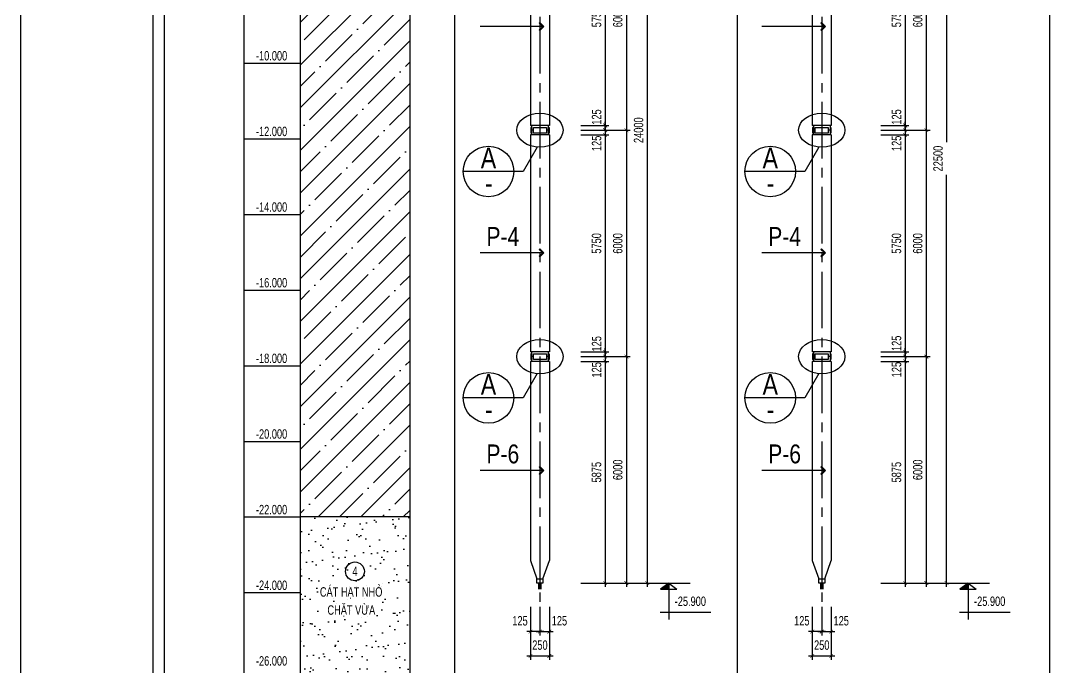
# Model space of a CAD drawing. Extents: x -24357 to 91799, y -17201 to -2351.
# Drawn here: x 1774 to 8722, y -10971 to -6691 of the extents above; entities that cross this region are included whole.
import ezdxf
from ezdxf.enums import TextEntityAlignment as Align

# ---------------------------------------------------------------- set-up
doc = ezdxf.new("R2010")
doc.units = 0
doc.header["$LTSCALE"] = 500
doc.header["$MEASUREMENT"] = 0
doc.header["$PDMODE"] = 3
doc.linetypes.add('CENTER2', pattern=[1.125, 0.75, -0.125, 0.125, -0.125])
doc.layers.get('0').update_dxf_attribs({"linetype": 'CONTINUOUS'})
doc.layers.get('DEFPOINTS').update_dxf_attribs({"linetype": 'CONTINUOUS'})
for name, color, linetype in [('CDC-KHUNGTEN', 7, 'CONTINUOUS'), ('CDC.01.AXIS', 160, 'CENTER2'), ('CDC.02.DIM', 1, 'CONTINUOUS'), ('CDC.03.BORDER', 3, 'CONTINUOUS'), ('CDC.06.TEXT', 2, 'CONTINUOUS'), ('CDC.10.HATCH', 251, 'CONTINUOUS'), ('CDC.11.NOTE', 8, 'CONTINUOUS')]:
    doc.layers.add(name, color=color, linetype=linetype)
doc.styles.add('ARIAL', font='arial.ttf', dxfattribs={"width": 0.7})
doc.dimstyles.new('DIM100-25', dxfattribs={"dimscale": 25, "dimtxt": 2.5, "dimasz": 1, "dimexe": 1, "dimexo": 0, "dimgap": 1, "dimtad": 1, "dimdec": 0, "dimlfac": 4, "dimzin": 0, "dimdsep": 46, "dimtxsty": 'ARIAL', "dimblk": 'ARCHTICK', "dimcen": 0, "dimdle": 1, "dimclrd": 1, "dimclre": 1, "dimclrt": 2, "dimadec": 0, "dimazin": 0, "dimtfac": 1, "dimtdec": 0, "dimtix": 1, "dimtmove": 2, "dimatfit": 3, "dimldrblk": 'ARCHTICK', "dimfxl": 1, "dimtolj": 1, "dimtzin": 0, "dimarcsym": 0})
doc.dimstyles.new('DIM100-50', dxfattribs={"dimscale": 25, "dimtxt": 2.5, "dimasz": 1, "dimexe": 1, "dimexo": 0, "dimgap": 1, "dimtad": 1, "dimdec": 0, "dimlfac": 2, "dimzin": 0, "dimdsep": 46, "dimtxsty": 'ARIAL', "dimblk": 'ARCHTICK', "dimblk1": 'ARCHTICK', "dimblk2": 'D', "dimcen": 0, "dimdle": 1, "dimclrd": 1, "dimclre": 1, "dimclrt": 2, "dimadec": 0, "dimazin": 0, "dimtfac": 1, "dimtdec": 0, "dimtix": 1, "dimtmove": 2, "dimatfit": 3, "dimldrblk": 'ARCHTICK', "dimfxl": 1, "dimtolj": 1, "dimtzin": 0, "dimarcsym": 0})

# ---------------------------------------------------------------- blocks, each defined once
blk = doc.blocks.new('_ArchTick')
at = {"color": 0, "linetype": 'ByBlock', "const_width": 0.15}
blk.add_lwpolyline([(-0.5, -0.5), (0.5, 0.5)], dxfattribs=at)
blk = doc.blocks.new('*D316')
at = {"layer": 'CDC.02.DIM', "color": 1, "lineweight": -2, "transparency": 16777216}
for p, q in [((5787.5, -5889.2), (5787.5, -7439.2)), ((5486, -5914.2), (5812.5, -5914.2)), ((5486, -7414.2), (5812.5, -7414.2))]:
    blk.add_line(p, q, dxfattribs=at)
at = {"layer": 'DEFPOINTS', "color": 0, "transparency": 16777216}
for p in [(5486, -5914.2), (5486, -7414.2), (5787.5, -7414.2)]:
    blk.add_point(p, dxfattribs=at)
at = {"layer": 'CDC.02.DIM', "color": 1, "lineweight": -2, "transparency": 16777216, "xscale": 25, "yscale": 25, "zscale": 25}
for p, rotation in [((5787.5, -5914.2), 90), ((5787.5, -7414.2), 270)]:
    blk.add_blockref('_ArchTick', p, dxfattribs=dict(at, rotation=rotation))
at = {"layer": 'CDC.02.DIM', "color": 2, "transparency": 16777216, "insert": (5730.6, -6664.2), "char_height": 62.5, "attachment_point": 5, "rotation": 90, "style": 'ARIAL'}
blk.add_mtext('\\A1;6000', dxfattribs=at)
blk = doc.blocks.new('*D317')
at = {"layer": 'CDC.02.DIM', "color": 1, "lineweight": -2, "transparency": 16777216}
for p, q in [((5486, -5945.5), (5671.7, -5945.5)), ((5646.7, -5920.5), (5646.7, -7408)), ((5486, -7383), (5671.7, -7383))]:
    blk.add_line(p, q, dxfattribs=at)
at = {"layer": 'DEFPOINTS', "color": 0, "transparency": 16777216}
for p in [(5486, -5945.5), (5486, -7383), (5646.7, -7383)]:
    blk.add_point(p, dxfattribs=at)
at = {"layer": 'CDC.02.DIM', "color": 1, "lineweight": -2, "transparency": 16777216, "xscale": 25, "yscale": 25, "zscale": 25}
for p, rotation in [((5646.7, -5945.5), 90), ((5646.7, -7383), 270)]:
    blk.add_blockref('_ArchTick', p, dxfattribs=dict(at, rotation=rotation))
at = {"layer": 'CDC.02.DIM', "color": 2, "transparency": 16777216, "insert": (5589.8, -6664.2), "char_height": 62.5, "attachment_point": 5, "rotation": 90, "style": 'ARIAL'}
blk.add_mtext('\\A1;5750', dxfattribs=at)
blk = doc.blocks.new('*D318')
at = {"layer": 'CDC.02.DIM', "color": 1, "lineweight": -2, "transparency": 16777216}
for p, q in [((5646.7, -7383), (5646.7, -7358)), ((5486, -7383), (5671.7, -7383)), ((5486, -7414.2), (5671.7, -7414.2)), ((5646.7, -7383), (5646.7, -7414.2)), ((5646.7, -7414.2), (5646.7, -7439.2))]:
    blk.add_line(p, q, dxfattribs=at)
at = {"layer": 'DEFPOINTS', "color": 0, "transparency": 16777216}
for p in [(5486, -7383), (5486, -7414.2), (5646.7, -7414.2)]:
    blk.add_point(p, dxfattribs=at)
at = {"layer": 'CDC.02.DIM', "color": 1, "lineweight": -2, "transparency": 16777216, "xscale": 25, "yscale": 25, "zscale": 25}
for p, rotation in [((5646.7, -7383), 270), ((5646.7, -7414.2), 90)]:
    blk.add_blockref('_ArchTick', p, dxfattribs=dict(at, rotation=rotation))
at = {"layer": 'CDC.02.DIM', "color": 2, "transparency": 16777216, "insert": (5590.2, -7327.1), "char_height": 62.5, "attachment_point": 5, "rotation": 90, "style": 'ARIAL'}
blk.add_mtext('\\A1;125', dxfattribs=at)
blk = doc.blocks.new('*D319')
at = {"layer": 'CDC.02.DIM', "color": 1, "lineweight": -2, "transparency": 16777216}
for p, q in [((5486, -7414.2), (5671.7, -7414.2)), ((5646.7, -7414.2), (5646.7, -7389.2)), ((5646.7, -7414.2), (5646.7, -7445.5)), ((5486, -7445.5), (5671.7, -7445.5)), ((5646.7, -7445.5), (5646.7, -7470.5))]:
    blk.add_line(p, q, dxfattribs=at)
at = {"layer": 'DEFPOINTS', "color": 0, "transparency": 16777216}
for p in [(5486, -7414.2), (5486, -7445.5), (5646.7, -7445.5)]:
    blk.add_point(p, dxfattribs=at)
at = {"layer": 'CDC.02.DIM', "color": 1, "lineweight": -2, "transparency": 16777216, "xscale": 25, "yscale": 25, "zscale": 25}
for p, rotation in [((5646.7, -7414.2), 270), ((5646.7, -7445.5), 90)]:
    blk.add_blockref('_ArchTick', p, dxfattribs=dict(at, rotation=rotation))
at = {"layer": 'CDC.02.DIM', "color": 2, "transparency": 16777216, "insert": (5590.2, -7501.6), "char_height": 62.5, "attachment_point": 5, "rotation": 90, "style": 'ARIAL'}
blk.add_mtext('\\A1;125', dxfattribs=at)
blk = doc.blocks.new('*D320')
at = {"layer": 'CDC.02.DIM', "color": 1, "lineweight": -2, "transparency": 16777216}
for p, q in [((5151.9, -10572.8), (5151.9, -10761.1)), ((5214.4, -10572.8), (5214.4, -10761.1)), ((5239.4, -10736.1), (5126.9, -10736.1))]:
    blk.add_line(p, q, dxfattribs=at)
at = {"layer": 'DEFPOINTS', "color": 0, "transparency": 16777216}
for p in [(5151.9, -10572.8), (5214.4, -10572.8), (5151.9, -10736.1)]:
    blk.add_point(p, dxfattribs=at)
at = {"layer": 'CDC.02.DIM', "color": 1, "lineweight": -2, "transparency": 16777216, "xscale": 25, "yscale": 25, "zscale": 25, "rotation": 180}
blk.add_blockref('_ArchTick', (5151.9, -10736.1), dxfattribs=at)
at = {"layer": 'CDC.02.DIM', "color": 1, "lineweight": -2, "transparency": 16777216, "xscale": 25, "yscale": 25, "zscale": 25}
blk.add_blockref('_ArchTick', (5214.4, -10736.1), dxfattribs=at)
at = {"layer": 'CDC.02.DIM', "color": 2, "transparency": 16777216, "insert": (5082.2, -10664.6), "char_height": 62.5, "attachment_point": 5, "style": 'ARIAL'}
blk.add_mtext('\\A1;125', dxfattribs=at)
blk = doc.blocks.new('D')
at = {"layer": 'CDC.02.DIM'}
for p, q in [((-50, -50), (50, 50)), ((-86.75, 0), (86.75, 0))]:
    blk.add_line(p, q, dxfattribs=at)
blk = doc.blocks.new('*D321')
at = {"layer": 'CDC.02.DIM', "color": 1, "lineweight": -2, "transparency": 16777216}
for p, q in [((5214.4, -10572.8), (5214.4, -10761.1)), ((5276.9, -10572.8), (5276.9, -10761.1)), ((5189.4, -10736.1), (5301.9, -10736.1))]:
    blk.add_line(p, q, dxfattribs=at)
at = {"layer": 'DEFPOINTS', "color": 0, "transparency": 16777216}
for p in [(5214.4, -10572.8), (5276.9, -10572.8), (5276.9, -10736.1)]:
    blk.add_point(p, dxfattribs=at)
at = {"layer": 'CDC.02.DIM', "color": 1, "lineweight": -2, "transparency": 16777216, "xscale": 25, "yscale": 25, "zscale": 25, "rotation": 180}
blk.add_blockref('_ArchTick', (5214.4, -10736.1), dxfattribs=at)
at = {"layer": 'CDC.02.DIM', "color": 1, "lineweight": -2, "transparency": 16777216, "xscale": 25, "yscale": 25, "zscale": 25}
blk.add_blockref('_ArchTick', (5276.9, -10736.1), dxfattribs=at)
at = {"layer": 'CDC.02.DIM', "color": 2, "transparency": 16777216, "insert": (5343.5, -10664.6), "char_height": 62.5, "attachment_point": 5, "style": 'ARIAL'}
blk.add_mtext('\\A1;125', dxfattribs=at)
blk = doc.blocks.new('*D326')
at = {"layer": 'CDC.02.DIM', "color": 1, "lineweight": -2, "transparency": 16777216}
for p, q in [((7776.2, -5889.2), (7776.2, -7439.2)), ((7474.7, -5914.2), (7801.2, -5914.2)), ((7474.7, -7414.2), (7801.2, -7414.2))]:
    blk.add_line(p, q, dxfattribs=at)
at = {"layer": 'DEFPOINTS', "color": 0, "transparency": 16777216}
for p in [(7474.7, -5914.2), (7474.7, -7414.2), (7776.2, -7414.2)]:
    blk.add_point(p, dxfattribs=at)
at = {"layer": 'CDC.02.DIM', "color": 1, "lineweight": -2, "transparency": 16777216, "xscale": 25, "yscale": 25, "zscale": 25}
for p, rotation in [((7776.2, -5914.2), 90), ((7776.2, -7414.2), 270)]:
    blk.add_blockref('_ArchTick', p, dxfattribs=dict(at, rotation=rotation))
at = {"layer": 'CDC.02.DIM', "color": 2, "transparency": 16777216, "insert": (7719.3, -6664.2), "char_height": 62.5, "attachment_point": 5, "rotation": 90, "style": 'ARIAL'}
blk.add_mtext('\\A1;6000', dxfattribs=at)
blk = doc.blocks.new('*D327')
at = {"layer": 'CDC.02.DIM', "color": 1, "lineweight": -2, "transparency": 16777216}
for p, q in [((7474.7, -5945.5), (7660.4, -5945.5)), ((7635.4, -5920.5), (7635.4, -7408)), ((7474.7, -7383), (7660.4, -7383))]:
    blk.add_line(p, q, dxfattribs=at)
at = {"layer": 'DEFPOINTS', "color": 0, "transparency": 16777216}
for p in [(7474.7, -5945.5), (7474.7, -7383), (7635.4, -7383)]:
    blk.add_point(p, dxfattribs=at)
at = {"layer": 'CDC.02.DIM', "color": 1, "lineweight": -2, "transparency": 16777216, "xscale": 25, "yscale": 25, "zscale": 25}
for p, rotation in [((7635.4, -5945.5), 90), ((7635.4, -7383), 270)]:
    blk.add_blockref('_ArchTick', p, dxfattribs=dict(at, rotation=rotation))
at = {"layer": 'CDC.02.DIM', "color": 2, "transparency": 16777216, "insert": (7578.5, -6664.2), "char_height": 62.5, "attachment_point": 5, "rotation": 90, "style": 'ARIAL'}
blk.add_mtext('\\A1;5750', dxfattribs=at)
blk = doc.blocks.new('*D328')
at = {"layer": 'CDC.02.DIM', "color": 1, "lineweight": -2, "transparency": 16777216}
for p, q in [((7635.4, -7383), (7635.4, -7358)), ((7474.7, -7383), (7660.4, -7383)), ((7474.7, -7414.2), (7660.4, -7414.2)), ((7635.4, -7383), (7635.4, -7414.2)), ((7635.4, -7414.2), (7635.4, -7439.2))]:
    blk.add_line(p, q, dxfattribs=at)
at = {"layer": 'DEFPOINTS', "color": 0, "transparency": 16777216}
for p in [(7474.7, -7383), (7474.7, -7414.2), (7635.4, -7414.2)]:
    blk.add_point(p, dxfattribs=at)
at = {"layer": 'CDC.02.DIM', "color": 1, "lineweight": -2, "transparency": 16777216, "xscale": 25, "yscale": 25, "zscale": 25}
for p, rotation in [((7635.4, -7383), 270), ((7635.4, -7414.2), 90)]:
    blk.add_blockref('_ArchTick', p, dxfattribs=dict(at, rotation=rotation))
at = {"layer": 'CDC.02.DIM', "color": 2, "transparency": 16777216, "insert": (7578.9, -7326.9), "char_height": 62.5, "attachment_point": 5, "rotation": 90, "style": 'ARIAL'}
blk.add_mtext('\\A1;125', dxfattribs=at)
blk = doc.blocks.new('*D329')
at = {"layer": 'CDC.02.DIM', "color": 1, "lineweight": -2, "transparency": 16777216}
for p, q in [((7474.7, -7414.2), (7660.4, -7414.2)), ((7635.4, -7414.2), (7635.4, -7389.2)), ((7635.4, -7414.2), (7635.4, -7445.5)), ((7474.7, -7445.5), (7660.4, -7445.5)), ((7635.4, -7445.5), (7635.4, -7470.5))]:
    blk.add_line(p, q, dxfattribs=at)
at = {"layer": 'DEFPOINTS', "color": 0, "transparency": 16777216}
for p in [(7474.7, -7414.2), (7474.7, -7445.5), (7635.4, -7445.5)]:
    blk.add_point(p, dxfattribs=at)
at = {"layer": 'CDC.02.DIM', "color": 1, "lineweight": -2, "transparency": 16777216, "xscale": 25, "yscale": 25, "zscale": 25}
for p, rotation in [((7635.4, -7414.2), 270), ((7635.4, -7445.5), 90)]:
    blk.add_blockref('_ArchTick', p, dxfattribs=dict(at, rotation=rotation))
at = {"layer": 'CDC.02.DIM', "color": 2, "transparency": 16777216, "insert": (7578.9, -7501.5), "char_height": 62.5, "attachment_point": 5, "rotation": 90, "style": 'ARIAL'}
blk.add_mtext('\\A1;125', dxfattribs=at)
blk = doc.blocks.new('*D330')
at = {"layer": 'CDC.02.DIM', "color": 1, "lineweight": -2, "transparency": 16777216}
for p, q in [((7474.7, -4789.2), (7935.4, -4789.2)), ((7910.4, -4764.2), (7910.4, -7494.6)), ((7910.4, -10439.2), (7910.4, -7709.9)), ((7474.7, -10414.2), (7935.4, -10414.2))]:
    blk.add_line(p, q, dxfattribs=at)
at = {"layer": 'DEFPOINTS', "color": 0, "transparency": 16777216}
for p in [(7474.7, -4789.2), (7474.7, -10414.2), (7910.4, -10414.2)]:
    blk.add_point(p, dxfattribs=at)
at = {"layer": 'CDC.02.DIM', "color": 1, "lineweight": -2, "transparency": 16777216, "xscale": 25, "yscale": 25, "zscale": 25}
for p, rotation in [((7910.4, -4789.2), 90), ((7910.4, -10414.2), 270)]:
    blk.add_blockref('_ArchTick', p, dxfattribs=dict(at, rotation=rotation))
at = {"layer": 'CDC.02.DIM', "color": 2, "transparency": 16777216, "insert": (7853.9, -7602.2), "char_height": 62.5, "attachment_point": 5, "rotation": 90, "style": 'ARIAL'}
blk.add_mtext('\\A1;22500', dxfattribs=at)
blk = doc.blocks.new('*D331')
at = {"layer": 'CDC.02.DIM', "color": 1, "lineweight": -2, "transparency": 16777216}
for p, q in [((5486, -8883), (5671.7, -8883)), ((5646.7, -8883), (5646.7, -8858)), ((5646.7, -8883), (5646.7, -8914.2)), ((5486, -8914.2), (5671.7, -8914.2)), ((5646.7, -8914.2), (5646.7, -8939.2))]:
    blk.add_line(p, q, dxfattribs=at)
at = {"layer": 'DEFPOINTS', "color": 0, "transparency": 16777216}
for p in [(5486, -8883), (5486, -8914.2), (5646.7, -8914.2)]:
    blk.add_point(p, dxfattribs=at)
at = {"layer": 'CDC.02.DIM', "color": 1, "lineweight": -2, "transparency": 16777216, "xscale": 25, "yscale": 25, "zscale": 25}
for p, rotation in [((5646.7, -8883), 270), ((5646.7, -8914.2), 90)]:
    blk.add_blockref('_ArchTick', p, dxfattribs=dict(at, rotation=rotation))
at = {"layer": 'CDC.02.DIM', "color": 2, "transparency": 16777216, "insert": (5590.2, -8829.3), "char_height": 62.5, "attachment_point": 5, "rotation": 90, "style": 'ARIAL'}
blk.add_mtext('\\A1;125', dxfattribs=at)
blk = doc.blocks.new('*D332')
at = {"layer": 'CDC.02.DIM', "color": 1, "lineweight": -2, "transparency": 16777216}
for p, q in [((5646.7, -8914.2), (5646.7, -8889.2)), ((5486, -8914.2), (5671.7, -8914.2)), ((5486, -8945.5), (5671.7, -8945.5)), ((5646.7, -8914.2), (5646.7, -8945.5)), ((5646.7, -8945.5), (5646.7, -8970.5))]:
    blk.add_line(p, q, dxfattribs=at)
at = {"layer": 'DEFPOINTS', "color": 0, "transparency": 16777216}
for p in [(5486, -8914.2), (5486, -8945.5), (5646.7, -8945.5)]:
    blk.add_point(p, dxfattribs=at)
at = {"layer": 'CDC.02.DIM', "color": 1, "lineweight": -2, "transparency": 16777216, "xscale": 25, "yscale": 25, "zscale": 25}
for p, rotation in [((5646.7, -8914.2), 270), ((5646.7, -8945.5), 90)]:
    blk.add_blockref('_ArchTick', p, dxfattribs=dict(at, rotation=rotation))
at = {"layer": 'CDC.02.DIM', "color": 2, "transparency": 16777216, "insert": (5590.2, -9002), "char_height": 62.5, "attachment_point": 5, "rotation": 90, "style": 'ARIAL'}
blk.add_mtext('\\A1;125', dxfattribs=at)
blk = doc.blocks.new('*D333')
at = {"layer": 'CDC.02.DIM', "color": 1, "lineweight": -2, "transparency": 16777216}
for p, q in [((7474.7, -8883), (7660.4, -8883)), ((7635.4, -8883), (7635.4, -8858)), ((7635.4, -8883), (7635.4, -8914.2)), ((7474.7, -8914.2), (7660.4, -8914.2)), ((7635.4, -8914.2), (7635.4, -8939.2))]:
    blk.add_line(p, q, dxfattribs=at)
at = {"layer": 'DEFPOINTS', "color": 0, "transparency": 16777216}
for p in [(7474.7, -8883), (7474.7, -8914.2), (7635.4, -8914.2)]:
    blk.add_point(p, dxfattribs=at)
at = {"layer": 'CDC.02.DIM', "color": 1, "lineweight": -2, "transparency": 16777216, "xscale": 25, "yscale": 25, "zscale": 25}
for p, rotation in [((7635.4, -8883), 270), ((7635.4, -8914.2), 90)]:
    blk.add_blockref('_ArchTick', p, dxfattribs=dict(at, rotation=rotation))
at = {"layer": 'CDC.02.DIM', "color": 2, "transparency": 16777216, "insert": (7578.9, -8826.3), "char_height": 62.5, "attachment_point": 5, "rotation": 90, "style": 'ARIAL'}
blk.add_mtext('\\A1;125', dxfattribs=at)
blk = doc.blocks.new('*D334')
at = {"layer": 'CDC.02.DIM', "color": 1, "lineweight": -2, "transparency": 16777216}
for p, q in [((7635.4, -8914.2), (7635.4, -8889.2)), ((7474.7, -8914.2), (7660.4, -8914.2)), ((7474.7, -8945.5), (7660.4, -8945.5)), ((7635.4, -8914.2), (7635.4, -8945.5)), ((7635.4, -8945.5), (7635.4, -8970.5))]:
    blk.add_line(p, q, dxfattribs=at)
at = {"layer": 'DEFPOINTS', "color": 0, "transparency": 16777216}
for p in [(7474.7, -8914.2), (7474.7, -8945.5), (7635.4, -8945.5)]:
    blk.add_point(p, dxfattribs=at)
at = {"layer": 'CDC.02.DIM', "color": 1, "lineweight": -2, "transparency": 16777216, "xscale": 25, "yscale": 25, "zscale": 25}
for p, rotation in [((7635.4, -8914.2), 270), ((7635.4, -8945.5), 90)]:
    blk.add_blockref('_ArchTick', p, dxfattribs=dict(at, rotation=rotation))
at = {"layer": 'CDC.02.DIM', "color": 2, "transparency": 16777216, "insert": (7578.9, -9000.3), "char_height": 62.5, "attachment_point": 5, "rotation": 90, "style": 'ARIAL'}
blk.add_mtext('\\A1;125', dxfattribs=at)
blk = doc.blocks.new('*D335')
at = {"layer": 'CDC.02.DIM', "color": 1, "lineweight": -2, "transparency": 16777216}
for p, q in [((5646.7, -7420.5), (5646.7, -8908)), ((5486, -7445.5), (5671.7, -7445.5)), ((5486, -8883), (5671.7, -8883))]:
    blk.add_line(p, q, dxfattribs=at)
at = {"layer": 'DEFPOINTS', "color": 0, "transparency": 16777216}
for p in [(5486, -7445.5), (5486, -8883), (5646.7, -8883)]:
    blk.add_point(p, dxfattribs=at)
at = {"layer": 'CDC.02.DIM', "color": 1, "lineweight": -2, "transparency": 16777216, "xscale": 25, "yscale": 25, "zscale": 25}
for p, rotation in [((5646.7, -7445.5), 90), ((5646.7, -8883), 270)]:
    blk.add_blockref('_ArchTick', p, dxfattribs=dict(at, rotation=rotation))
at = {"layer": 'CDC.02.DIM', "color": 2, "transparency": 16777216, "insert": (5589.8, -8164.2), "char_height": 62.5, "attachment_point": 5, "rotation": 90, "style": 'ARIAL'}
blk.add_mtext('\\A1;5750', dxfattribs=at)
blk = doc.blocks.new('*D336')
at = {"layer": 'CDC.02.DIM', "color": 1, "lineweight": -2, "transparency": 16777216}
for p, q in [((5486, -8945.5), (5671.7, -8945.5)), ((5646.7, -8920.5), (5646.7, -10439.2)), ((5486, -10414.2), (5671.7, -10414.2))]:
    blk.add_line(p, q, dxfattribs=at)
at = {"layer": 'DEFPOINTS', "color": 0, "transparency": 16777216}
for p in [(5486, -8945.5), (5486, -10414.2), (5646.7, -10414.2)]:
    blk.add_point(p, dxfattribs=at)
at = {"layer": 'CDC.02.DIM', "color": 1, "lineweight": -2, "transparency": 16777216, "xscale": 25, "yscale": 25, "zscale": 25}
for p, rotation in [((5646.7, -8945.5), 90), ((5646.7, -10414.2), 270)]:
    blk.add_blockref('_ArchTick', p, dxfattribs=dict(at, rotation=rotation))
at = {"layer": 'CDC.02.DIM', "color": 2, "transparency": 16777216, "insert": (5589.8, -9679.9), "char_height": 62.5, "attachment_point": 5, "rotation": 90, "style": 'ARIAL'}
blk.add_mtext('\\A1;5875', dxfattribs=at)
blk = doc.blocks.new('*D337')
at = {"layer": 'CDC.02.DIM', "color": 1, "lineweight": -2, "transparency": 16777216}
for p, q in [((5486, -7414.2), (5812.5, -7414.2)), ((5787.5, -7389.2), (5787.5, -8939.2)), ((5486, -8914.2), (5812.5, -8914.2))]:
    blk.add_line(p, q, dxfattribs=at)
at = {"layer": 'DEFPOINTS', "color": 0, "transparency": 16777216}
for p in [(5486, -7414.2), (5486, -8914.2), (5787.5, -8914.2)]:
    blk.add_point(p, dxfattribs=at)
at = {"layer": 'CDC.02.DIM', "color": 1, "lineweight": -2, "transparency": 16777216, "xscale": 25, "yscale": 25, "zscale": 25}
for p, rotation in [((5787.5, -7414.2), 90), ((5787.5, -8914.2), 270)]:
    blk.add_blockref('_ArchTick', p, dxfattribs=dict(at, rotation=rotation))
at = {"layer": 'CDC.02.DIM', "color": 2, "transparency": 16777216, "insert": (5730.6, -8164.2), "char_height": 62.5, "attachment_point": 5, "rotation": 90, "style": 'ARIAL'}
blk.add_mtext('\\A1;6000', dxfattribs=at)
blk = doc.blocks.new('*D338')
at = {"layer": 'CDC.02.DIM', "color": 1, "lineweight": -2, "transparency": 16777216}
for p, q in [((5787.5, -8889.2), (5787.5, -10439.2)), ((5486, -8914.2), (5812.5, -8914.2)), ((5486, -10414.2), (5812.5, -10414.2))]:
    blk.add_line(p, q, dxfattribs=at)
at = {"layer": 'DEFPOINTS', "color": 0, "transparency": 16777216}
for p in [(5486, -8914.2), (5486, -10414.2), (5787.5, -10414.2)]:
    blk.add_point(p, dxfattribs=at)
at = {"layer": 'CDC.02.DIM', "color": 1, "lineweight": -2, "transparency": 16777216, "xscale": 25, "yscale": 25, "zscale": 25}
for p, rotation in [((5787.5, -8914.2), 90), ((5787.5, -10414.2), 270)]:
    blk.add_blockref('_ArchTick', p, dxfattribs=dict(at, rotation=rotation))
at = {"layer": 'CDC.02.DIM', "color": 2, "transparency": 16777216, "insert": (5730.6, -9664.2), "char_height": 62.5, "attachment_point": 5, "rotation": 90, "style": 'ARIAL'}
blk.add_mtext('\\A1;6000', dxfattribs=at)
blk = doc.blocks.new('*D339')
at = {"layer": 'CDC.02.DIM', "color": 1, "lineweight": -2, "transparency": 16777216}
for p, q in [((7635.4, -7420.5), (7635.4, -8908)), ((7474.7, -7445.5), (7660.4, -7445.5)), ((7474.7, -8883), (7660.4, -8883))]:
    blk.add_line(p, q, dxfattribs=at)
at = {"layer": 'DEFPOINTS', "color": 0, "transparency": 16777216}
for p in [(7474.7, -7445.5), (7474.7, -8883), (7635.4, -8883)]:
    blk.add_point(p, dxfattribs=at)
at = {"layer": 'CDC.02.DIM', "color": 1, "lineweight": -2, "transparency": 16777216, "xscale": 25, "yscale": 25, "zscale": 25}
for p, rotation in [((7635.4, -7445.5), 90), ((7635.4, -8883), 270)]:
    blk.add_blockref('_ArchTick', p, dxfattribs=dict(at, rotation=rotation))
at = {"layer": 'CDC.02.DIM', "color": 2, "transparency": 16777216, "insert": (7578.5, -8164.2), "char_height": 62.5, "attachment_point": 5, "rotation": 90, "style": 'ARIAL'}
blk.add_mtext('\\A1;5750', dxfattribs=at)
blk = doc.blocks.new('*D340')
at = {"layer": 'CDC.02.DIM', "color": 1, "lineweight": -2, "transparency": 16777216}
for p, q in [((7474.7, -8945.5), (7660.4, -8945.5)), ((7635.4, -8920.5), (7635.4, -10439.2)), ((7474.7, -10414.2), (7660.4, -10414.2))]:
    blk.add_line(p, q, dxfattribs=at)
at = {"layer": 'DEFPOINTS', "color": 0, "transparency": 16777216}
for p in [(7474.7, -8945.5), (7474.7, -10414.2), (7635.4, -10414.2)]:
    blk.add_point(p, dxfattribs=at)
at = {"layer": 'CDC.02.DIM', "color": 1, "lineweight": -2, "transparency": 16777216, "xscale": 25, "yscale": 25, "zscale": 25}
for p, rotation in [((7635.4, -8945.5), 90), ((7635.4, -10414.2), 270)]:
    blk.add_blockref('_ArchTick', p, dxfattribs=dict(at, rotation=rotation))
at = {"layer": 'CDC.02.DIM', "color": 2, "transparency": 16777216, "insert": (7578.5, -9679.9), "char_height": 62.5, "attachment_point": 5, "rotation": 90, "style": 'ARIAL'}
blk.add_mtext('\\A1;5875', dxfattribs=at)
blk = doc.blocks.new('*D341')
at = {"layer": 'CDC.02.DIM', "color": 1, "lineweight": -2, "transparency": 16777216}
for p, q in [((7474.7, -7414.2), (7801.2, -7414.2)), ((7776.2, -7389.2), (7776.2, -8939.2)), ((7474.7, -8914.2), (7801.2, -8914.2))]:
    blk.add_line(p, q, dxfattribs=at)
at = {"layer": 'DEFPOINTS', "color": 0, "transparency": 16777216}
for p in [(7474.7, -7414.2), (7474.7, -8914.2), (7776.2, -8914.2)]:
    blk.add_point(p, dxfattribs=at)
at = {"layer": 'CDC.02.DIM', "color": 1, "lineweight": -2, "transparency": 16777216, "xscale": 25, "yscale": 25, "zscale": 25}
for p, rotation in [((7776.2, -7414.2), 90), ((7776.2, -8914.2), 270)]:
    blk.add_blockref('_ArchTick', p, dxfattribs=dict(at, rotation=rotation))
at = {"layer": 'CDC.02.DIM', "color": 2, "transparency": 16777216, "insert": (7719.3, -8164.2), "char_height": 62.5, "attachment_point": 5, "rotation": 90, "style": 'ARIAL'}
blk.add_mtext('\\A1;6000', dxfattribs=at)
blk = doc.blocks.new('*D342')
at = {"layer": 'CDC.02.DIM', "color": 1, "lineweight": -2, "transparency": 16777216}
for p, q in [((7776.2, -8889.2), (7776.2, -10439.2)), ((7474.7, -8914.2), (7801.2, -8914.2)), ((7474.7, -10414.2), (7801.2, -10414.2))]:
    blk.add_line(p, q, dxfattribs=at)
at = {"layer": 'DEFPOINTS', "color": 0, "transparency": 16777216}
for p in [(7474.7, -8914.2), (7474.7, -10414.2), (7776.2, -10414.2)]:
    blk.add_point(p, dxfattribs=at)
at = {"layer": 'CDC.02.DIM', "color": 1, "lineweight": -2, "transparency": 16777216, "xscale": 25, "yscale": 25, "zscale": 25}
for p, rotation in [((7776.2, -8914.2), 90), ((7776.2, -10414.2), 270)]:
    blk.add_blockref('_ArchTick', p, dxfattribs=dict(at, rotation=rotation))
at = {"layer": 'CDC.02.DIM', "color": 2, "transparency": 16777216, "insert": (7719.3, -9664.2), "char_height": 62.5, "attachment_point": 5, "rotation": 90, "style": 'ARIAL'}
blk.add_mtext('\\A1;6000', dxfattribs=at)
blk = doc.blocks.new('*D346')
at = {"layer": 'CDC.02.DIM', "color": 1, "lineweight": -2, "transparency": 16777216}
for p, q in [((5151.9, -10572.8), (5151.9, -10922.3)), ((5276.9, -10572.8), (5276.9, -10922.3)), ((5126.9, -10897.3), (5301.9, -10897.3))]:
    blk.add_line(p, q, dxfattribs=at)
at = {"layer": 'DEFPOINTS', "color": 0, "transparency": 16777216}
for p in [(5151.9, -10572.8), (5276.9, -10572.8), (5276.9, -10897.3)]:
    blk.add_point(p, dxfattribs=at)
at = {"layer": 'CDC.02.DIM', "color": 1, "lineweight": -2, "transparency": 16777216, "xscale": 25, "yscale": 25, "zscale": 25, "rotation": 180}
blk.add_blockref('_ArchTick', (5151.9, -10897.3), dxfattribs=at)
at = {"layer": 'CDC.02.DIM', "color": 1, "lineweight": -2, "transparency": 16777216, "xscale": 25, "yscale": 25, "zscale": 25}
blk.add_blockref('_ArchTick', (5276.9, -10897.3), dxfattribs=at)
at = {"layer": 'CDC.02.DIM', "color": 2, "transparency": 16777216, "insert": (5214.4, -10825.8), "char_height": 62.5, "attachment_point": 5, "style": 'ARIAL'}
blk.add_mtext('\\A1;250', dxfattribs=at)
blk = doc.blocks.new('*D310')
at = {"layer": 'CDC.02.DIM', "color": 1, "lineweight": -2, "transparency": 16777216}
for p, q in [((5486, -4414.2), (5950.7, -4414.2)), ((5925.7, -4389.2), (5925.7, -10439.2)), ((5486, -10414.2), (5950.7, -10414.2))]:
    blk.add_line(p, q, dxfattribs=at)
at = {"layer": 'DEFPOINTS', "color": 0, "transparency": 16777216}
for p in [(5486, -4414.2), (5486, -10414.2), (5925.7, -10414.2)]:
    blk.add_point(p, dxfattribs=at)
at = {"layer": 'CDC.02.DIM', "color": 1, "lineweight": -2, "transparency": 16777216, "xscale": 25, "yscale": 25, "zscale": 25}
for p, rotation in [((5925.7, -4414.2), 90), ((5925.7, -10414.2), 270)]:
    blk.add_blockref('_ArchTick', p, dxfattribs=dict(at, rotation=rotation))
at = {"layer": 'CDC.02.DIM', "color": 2, "transparency": 16777216, "insert": (5868.7, -7414.2), "char_height": 62.5, "attachment_point": 5, "rotation": 90, "style": 'ARIAL'}
blk.add_mtext('\\A1;24000', dxfattribs=at)
blk = doc.blocks.new('*D307')
at = {"layer": 'CDC.02.DIM', "color": 1, "lineweight": -2, "transparency": 16777216}
for p, q in [((7020.2, -10572.8), (7020.2, -10761.1)), ((7082.7, -10572.8), (7082.7, -10761.1)), ((7107.7, -10736.1), (6995.2, -10736.1))]:
    blk.add_line(p, q, dxfattribs=at)
at = {"layer": 'DEFPOINTS', "color": 0, "transparency": 16777216}
for p in [(7020.2, -10572.8), (7082.7, -10572.8), (7020.2, -10736.1)]:
    blk.add_point(p, dxfattribs=at)
at = {"layer": 'CDC.02.DIM', "color": 1, "lineweight": -2, "transparency": 16777216, "xscale": 25, "yscale": 25, "zscale": 25, "rotation": 180}
blk.add_blockref('_ArchTick', (7020.2, -10736.1), dxfattribs=at)
at = {"layer": 'CDC.02.DIM', "color": 1, "lineweight": -2, "transparency": 16777216, "xscale": 25, "yscale": 25, "zscale": 25}
blk.add_blockref('_ArchTick', (7082.7, -10736.1), dxfattribs=at)
at = {"layer": 'CDC.02.DIM', "color": 2, "transparency": 16777216, "insert": (6950.5, -10664.6), "char_height": 62.5, "attachment_point": 5, "style": 'ARIAL'}
blk.add_mtext('\\A1;125', dxfattribs=at)
blk = doc.blocks.new('*D308')
at = {"layer": 'CDC.02.DIM', "color": 1, "lineweight": -2, "transparency": 16777216}
for p, q in [((7082.7, -10572.8), (7082.7, -10761.1)), ((7145.2, -10572.8), (7145.2, -10761.1)), ((7057.7, -10736.1), (7170.2, -10736.1))]:
    blk.add_line(p, q, dxfattribs=at)
at = {"layer": 'DEFPOINTS', "color": 0, "transparency": 16777216}
for p in [(7082.7, -10572.8), (7145.2, -10572.8), (7145.2, -10736.1)]:
    blk.add_point(p, dxfattribs=at)
at = {"layer": 'CDC.02.DIM', "color": 1, "lineweight": -2, "transparency": 16777216, "xscale": 25, "yscale": 25, "zscale": 25, "rotation": 180}
blk.add_blockref('_ArchTick', (7082.7, -10736.1), dxfattribs=at)
at = {"layer": 'CDC.02.DIM', "color": 1, "lineweight": -2, "transparency": 16777216, "xscale": 25, "yscale": 25, "zscale": 25}
blk.add_blockref('_ArchTick', (7145.2, -10736.1), dxfattribs=at)
at = {"layer": 'CDC.02.DIM', "color": 2, "transparency": 16777216, "insert": (7211.8, -10664.6), "char_height": 62.5, "attachment_point": 5, "style": 'ARIAL'}
blk.add_mtext('\\A1;125', dxfattribs=at)
blk = doc.blocks.new('*D309')
at = {"layer": 'CDC.02.DIM', "color": 1, "lineweight": -2, "transparency": 16777216}
for p, q in [((7020.2, -10572.8), (7020.2, -10922.3)), ((7145.2, -10572.8), (7145.2, -10922.3)), ((6995.2, -10897.3), (7170.2, -10897.3))]:
    blk.add_line(p, q, dxfattribs=at)
at = {"layer": 'DEFPOINTS', "color": 0, "transparency": 16777216}
for p in [(7020.2, -10572.8), (7145.2, -10572.8), (7145.2, -10897.3)]:
    blk.add_point(p, dxfattribs=at)
at = {"layer": 'CDC.02.DIM', "color": 1, "lineweight": -2, "transparency": 16777216, "xscale": 25, "yscale": 25, "zscale": 25, "rotation": 180}
blk.add_blockref('_ArchTick', (7020.2, -10897.3), dxfattribs=at)
at = {"layer": 'CDC.02.DIM', "color": 1, "lineweight": -2, "transparency": 16777216, "xscale": 25, "yscale": 25, "zscale": 25}
blk.add_blockref('_ArchTick', (7145.2, -10897.3), dxfattribs=at)
at = {"layer": 'CDC.02.DIM', "color": 2, "transparency": 16777216, "insert": (7082.7, -10825.8), "char_height": 62.5, "attachment_point": 5, "style": 'ARIAL'}
blk.add_mtext('\\A1;250', dxfattribs=at)
blk = doc.blocks.new('KHUNG A1')
at = {"layer": 'CDC-KHUNGTEN'}
blk.add_lwpolyline([(10366.22, 712.17), (10366.22, 1278.17), (9655.22, 1278.17), (9655.22, 712.17)], close=True, dxfattribs=at)
at = {"layer": 'CDC.10.HATCH', "color": 8}
blk.add_lwpolyline([(9652.22, 709.17), (10447.22, 709.17), (10447.22, 1281.17), (9652.22, 1281.17)], close=True, dxfattribs=at)
at = {"layer": 'DEFPOINTS', "color": 1}
blk.add_lwpolyline([(9617.22, 698.17), (9617.22, 1292.17), (10458.22, 1292.17), (10458.22, 698.17), (9617.22, 698.17)], close=True, dxfattribs=at)

msp = doc.modelspace()

# ---------------------------------------------------------------- hatches: boundary and pattern name
at = {"layer": 'CDC.10.HATCH'}
h = msp.add_hatch(dxfattribs=at)
h.set_pattern_fill('ANSI35', color=256, scale=800, style=0)
h.set_pattern_definition([(45, (-79044.4, -142544.5), (-141.42136, 141.42136), []), (45, (-78902.98, -142544.5), (-141.42136, 141.42136), [250, -50, 0, -50])])
h.paths.add_polyline_path([(3624.69, -9976.74), (4351.16, -9976.74), (4351.16, -5869.99), (3624.69, -5869.99)])
h.paths.add_polyline_path([(3954.96, -6278.57), (4020.89, -6278.57), (4020.89, -6182.77), (3954.96, -6182.77)], flags=24)
h.paths.add_polyline_path([(3672.91, -6490.68), (4305.72, -6490.68), (4305.72, -6354.72), (3672.91, -6354.72)], flags=24)
h = msp.add_hatch(dxfattribs=at)
h.set_pattern_fill('AR-SAND', color=256, scale=80, style=0)
h.set_pattern_definition([(37.5, (-79044.4, -142544.5), (-5.03947, 154.1459), [0, -121.6, 0, -136, 0, -130]), (7.5, (-79044.4, -142544.5), (141.58214, 225.77169), [0, -65.6, 0, -109.6, 0, -42]), (327.5, (-79142.8, -142544.5), (249.13135, 0.45272), [0, -40, 0, -144, 0, -188]), (317.5, (-79142.8, -142544.5), (240.49013, 70.21405), [0, -20, 0, -94.4, 0, -108])])
h.paths.add_polyline_path([(3624.69, -13550.39), (4351.16, -13550.39), (4351.16, -9976.74), (3624.69, -9976.74)])
h.paths.add_polyline_path([(3955.3, -10383.88), (4020.55, -10383.88), (4020.55, -10290.13), (3955.3, -10290.13)], flags=24)
h.paths.add_polyline_path([(3782.53, -10661.25), (4145.77, -10661.25), (4145.77, -10523.06), (3782.53, -10523.06)], flags=24)
h.paths.add_polyline_path([(3732.53, -10541.25), (4192.85, -10541.25), (4192.85, -10403.06), (3732.53, -10403.06)], flags=24)

# ---------------------------------------------------------------- linework, layer by layer
at = {"layer": 'CDC.01.AXIS'}
for p, q in [((5214.41, -4414.24), (5214.41, -10540.15)), ((7082.71, -4414.24), (7082.71, -10540.15))]:
    msp.add_line(p, q, dxfattribs=at)
at = {"layer": 'CDC.03.BORDER'}
for p, q in [((3624.69, -3138.9), (3624.69, -13550.39)), ((6521.8, -3598.9), (6521.8, -13550.39)), ((5151.91, -5945.49), (5151.91, -7382.99)), ((5276.91, -5945.49), (5276.91, -7382.99)), ((7020.21, -5945.49), (7020.21, -7382.99)), ((7145.21, -5945.49), (7145.21, -7382.99)), ((3253.64, -6969.93), (3624.69, -6969.93)), ((5276.91, -7382.99), (5151.91, -7382.99)), ((5153.41, -7395.49), (5153.41, -7432.99)), ((5159.41, -7395.49), (5153.41, -7395.49)), ((5159.41, -7432.99), (5153.41, -7432.99)), ((5159.41, -7382.99), (5159.41, -7445.49)), ((5171.91, -7414.24), (5159.41, -7414.24)), ((5269.41, -7414.24), (5256.91, -7414.24)), ((5269.41, -7382.99), (5269.41, -7445.49)), ((5269.41, -7395.49), (5275.41, -7395.49)), ((5269.41, -7432.99), (5275.41, -7432.99)), ((5275.41, -7395.49), (5275.41, -7432.99)), ((7145.21, -7382.99), (7020.21, -7382.99)), ((7021.71, -7395.49), (7021.71, -7432.99)), ((7027.71, -7395.49), (7021.71, -7395.49)), ((7027.71, -7432.99), (7021.71, -7432.99)), ((7027.71, -7382.99), (7027.71, -7445.49)), ((7040.21, -7414.24), (7027.71, -7414.24)), ((7137.71, -7414.24), (7125.21, -7414.24)), ((7137.71, -7382.99), (7137.71, -7445.49)), ((7137.71, -7395.49), (7143.71, -7395.49)), ((7137.71, -7432.99), (7143.71, -7432.99)), ((7143.71, -7395.49), (7143.71, -7432.99)), ((3253.64, -7471.06), (3624.69, -7471.06)), ((5151.91, -7445.49), (5151.91, -8882.99)), ((5276.91, -7445.49), (5151.91, -7445.49)), ((5276.91, -7445.49), (5276.91, -8882.99)), ((7020.21, -7445.49), (7020.21, -8882.99)), ((7145.21, -7445.49), (7020.21, -7445.49)), ((7145.21, -7445.49), (7145.21, -8882.99)), ((3253.64, -7972.2), (3624.69, -7972.2)), ((3253.64, -8473.34), (3624.69, -8473.34)), ((5276.91, -8882.99), (5151.91, -8882.99)), ((5159.41, -8882.99), (5159.41, -8945.49)), ((5269.41, -8882.99), (5269.41, -8945.49)), ((7145.21, -8882.99), (7020.21, -8882.99)), ((7027.71, -8882.99), (7027.71, -8945.49)), ((7137.71, -8882.99), (7137.71, -8945.49)), ((5151.91, -8945.49), (5151.91, -10264.24)), ((5276.91, -8945.49), (5151.91, -8945.49)), ((5153.41, -8895.49), (5153.41, -8932.99)), ((5159.41, -8895.49), (5153.41, -8895.49)), ((5159.41, -8932.99), (5153.41, -8932.99)), ((5171.91, -8914.24), (5159.41, -8914.24)), ((5269.41, -8914.24), (5256.91, -8914.24)), ((5269.41, -8895.49), (5275.41, -8895.49)), ((5269.41, -8932.99), (5275.41, -8932.99)), ((5275.41, -8895.49), (5275.41, -8932.99)), ((5276.91, -8945.49), (5276.91, -10264.24)), ((7020.21, -8945.49), (7020.21, -10264.24)), ((7145.21, -8945.49), (7020.21, -8945.49)), ((7021.71, -8895.49), (7021.71, -8932.99)), ((7027.71, -8895.49), (7021.71, -8895.49)), ((7027.71, -8932.99), (7021.71, -8932.99)), ((7040.21, -8914.24), (7027.71, -8914.24)), ((7137.71, -8914.24), (7125.21, -8914.24)), ((7137.71, -8895.49), (7143.71, -8895.49)), ((7137.71, -8932.99), (7143.71, -8932.99)), ((7143.71, -8895.49), (7143.71, -8932.99)), ((7145.21, -8945.49), (7145.21, -10264.24)), ((3253.64, -8974.47), (3624.69, -8974.47)), ((3253.64, -9475.61), (3624.69, -9475.61)), ((3253.64, -9976.74), (3624.69, -9976.74)), ((4351.16, -9976.74), (3624.69, -9976.74)), ((5151.91, -10264.24), (5194.41, -10385.69)), ((5234.41, -10385.69), (5276.91, -10264.24)), ((7020.21, -10264.24), (7062.71, -10385.69)), ((7102.71, -10385.69), (7145.21, -10264.24)), ((5194.41, -10385.69), (5234.41, -10385.69)), ((5194.41, -10414.24), (5194.41, -10385.69)), ((5234.41, -10414.24), (5194.41, -10414.24)), ((5234.41, -10385.69), (5234.41, -10414.24)), ((7062.71, -10385.69), (7102.71, -10385.69)), ((7062.71, -10414.24), (7062.71, -10385.69)), ((7102.71, -10414.24), (7062.71, -10414.24)), ((7102.71, -10385.69), (7102.71, -10414.24)), ((3253.64, -10477.88), (3624.69, -10477.88))]:
    msp.add_line(p, q, dxfattribs=at)
for points in [[(3253.64, -3138.9), (4351.16, -3138.9), (4351.16, -13550.39), (3253.64, -13550.39)], [(4651.16, -3138.9), (8592.45, -3138.9), (8592.45, -13550.39), (4651.16, -13550.39)], [(5171.91, -7395.49), (5256.91, -7395.49), (5256.91, -7432.99), (5171.91, -7432.99)], [(7040.21, -7395.49), (7125.21, -7395.49), (7125.21, -7432.99), (7040.21, -7432.99)], [(5171.91, -8895.49), (5256.91, -8895.49), (5256.91, -8932.99), (5171.91, -8932.99)], [(7040.21, -8895.49), (7125.21, -8895.49), (7125.21, -8932.99), (7040.21, -8932.99)]]:
    msp.add_lwpolyline(points, close=True, dxfattribs=at)
for points in [[(5214.41, -10414.24, 25, 25, 0), (5214.41, -10455.07, 50, 50, 0)], [(7082.71, -10414.24, 25, 25, 0), (7082.71, -10455.07, 50, 50, 0)]]:
    msp.add_lwpolyline(points, format="xyseb", dxfattribs=at)
at = {"layer": 'CDC.11.NOTE'}
for p, q in [((5925.66, -10414.24), (6210.91, -10414.24)), ((6068.28, -10414.24), (6014.28, -10455.63)), ((6068.28, -10414.24), (6068.28, -10656.77)), ((6068.28, -10414.24), (6122.28, -10455.63)), ((7910.4, -10414.24), (8195.66, -10414.24)), ((8053.03, -10414.24), (7999.03, -10455.63)), ((8053.03, -10414.24), (8053.03, -10656.77)), ((8053.03, -10414.24), (8107.03, -10455.63)), ((6014.28, -10455.63), (6122.28, -10455.63)), ((7999.03, -10455.63), (8107.03, -10455.63)), ((6011.99, -10607.95), (6347.66, -10607.95)), ((7996.73, -10607.95), (8332.41, -10607.95))]:
    msp.add_line(p, q, dxfattribs=at)
for points in [[(5239.41, -6727.3), (5212.68, -6700.57), (5208.23, -6705.03), (5233.11, -6727.3), (5208.23, -6749.58), (5212.68, -6754.03), (5239.41, -6727.3), (5239.41, -6727.3), (4817.26, -6727.3)], [(7107.71, -6727.3), (7080.98, -6700.57), (7076.52, -6705.03), (7101.41, -6727.3), (7076.52, -6749.58), (7080.98, -6754.03), (7107.71, -6727.3), (7107.71, -6727.3), (6685.55, -6727.3)], [(5195.47, -7526.61), (5102.47, -7687.69), (4705.63, -7687.69)], [(7063.76, -7526.61), (6970.76, -7687.69), (6573.92, -7687.69)], [(5239.41, -8227.3), (5212.68, -8200.57), (5208.23, -8205.03), (5233.11, -8227.3), (5208.23, -8249.58), (5212.68, -8254.03), (5239.41, -8227.3), (5239.41, -8227.3), (4817.26, -8227.3)], [(7107.71, -8227.3), (7080.98, -8200.57), (7076.52, -8205.03), (7101.41, -8227.3), (7076.52, -8249.58), (7080.98, -8254.03), (7107.71, -8227.3), (7107.71, -8227.3), (6685.55, -8227.3)], [(5195.47, -9026.61), (5102.47, -9187.69), (4705.63, -9187.69)], [(7063.76, -9026.61), (6970.76, -9187.69), (6573.92, -9187.69)], [(5239.41, -9667.93), (5212.68, -9641.2), (5208.23, -9645.65), (5233.11, -9667.93), (5208.23, -9690.2), (5212.68, -9694.66), (5239.41, -9667.93), (5239.41, -9667.93), (4817.26, -9667.93)], [(7107.71, -9667.93), (7080.98, -9641.2), (7076.52, -9645.65), (7101.41, -9667.93), (7076.52, -9690.2), (7080.98, -9694.66), (7107.71, -9667.93), (7107.71, -9667.93), (6685.55, -9667.93)]]:
    msp.add_lwpolyline(points, dxfattribs=at)
for centre, radius in [((4873.33, -7687.69), 167.71), ((6741.63, -7687.69), 167.71), ((4873.33, -9187.69), 167.71), ((6741.63, -9187.69), 167.71), ((3987.92, -10337), 62.5)]:
    msp.add_circle(centre, radius, dxfattribs=at)
for centre in [(5214.41, -7414.24), (7082.71, -7414.24), (5214.41, -8914.24), (7082.71, -8914.24)]:
    msp.add_ellipse(centre, major_axis=(153.57, 0), ratio=0.7373071, dxfattribs=at)
for points in [[(6014.28, -10455.63), (6068.28, -10414.24), (6068.28, -10455.63), (6068.28, -10414.24)], [(7999.03, -10455.63), (8053.03, -10414.24), (8053.03, -10455.63), (8053.03, -10414.24)]]:
    msp.add_solid(points, dxfattribs=at)

# ---------------------------------------------------------------- block references
at = {"xscale": 25, "yscale": 25, "zscale": 25}
msp.add_blockref('KHUNG A1', (-238656.95, -34655.74), dxfattribs=at)

# ---------------------------------------------------------------- texts
at = {"layer": 'CDC.06.TEXT', "style": 'ARIAL', "width": 0.7}
for s, p in [('-10.000', (3435.16, -6921.06)), ('-12.000', (3435.16, -7422.2)), ('-14.000', (3435.16, -7923.33)), ('-16.000', (3435.16, -8424.47)), ('-18.000', (3435.16, -8925.61)), ('-20.000', (3435.16, -9426.74)), ('-22.000', (3435.16, -9927.88)), ('-24.000', (3435.16, -10429.01)), ('-25.900', (6211.56, -10535.04)), ('-25.900', (8196.31, -10535.04)), ('-26.000', (3435.16, -10930.15))]:
    msp.add_text(s, height=62.5, dxfattribs=at).set_placement(p, align=Align.MIDDLE)
at = {"layer": 'CDC.06.TEXT', "style": 'ARIAL'}
for s, height, width, p in [('A', 137.5, 0.8, (4873.33, -7598.5)), ('A', 137.5, 0.8, (6741.63, -7598.5)), ('-', 137.5, 0.8, (4874.93, -7764.71)), ('-', 137.5, 0.8, (6743.22, -7764.71)), ('A', 137.5, 0.8, (4873.33, -9098.5)), ('A', 137.5, 0.8, (6741.63, -9098.5)), ('-', 137.5, 0.8, (4874.93, -9264.71)), ('-', 137.5, 0.8, (6743.22, -9264.71)), ('4', 62.5, 0.7, (3987.92, -10337))]:
    msp.add_text(s, height=height, dxfattribs=dict(at, width=width)).set_placement(p, align=Align.MIDDLE_CENTER)
at = {"layer": 'CDC.06.TEXT', "style": 'ARIAL', "width": 0.8}
for s, p in [('P-4', (4968.44, -8180.73)), ('P-4', (6836.73, -8180.73)), ('P-6', (4968.44, -9621.35)), ('P-6', (6836.73, -9621.35))]:
    msp.add_text(s, height=125, dxfattribs=at).set_placement(p, align=Align.CENTER)
at = {"layer": 'CDC.06.TEXT', "style": 'ARIAL', "width": 0.7}
for s, p in [('CÁT HẠT NHỎ', (3755.57, -10504.36)), ('CHẶT VỪA', (3805.57, -10624.36))]:
    msp.add_text(s, height=62.5, dxfattribs=at).set_placement(p)

# ---------------------------------------------------------------- dimensions: what is measured, and where the dimension line sits
at = {"layer": 'CDC.02.DIM'}
for base, p1, p2, picture, middle in [((5925.66, -10414.24), (5486.05, -4414.24), (5486.05, -10414.24), '*D310', (5868.75, -7414.24)), ((5787.52, -7414.24), (5486.05, -5914.24), (5486.05, -7414.24), '*D316', (5730.61, -6664.24)), ((7776.18, -7414.24), (7474.71, -5914.24), (7474.71, -7414.24), '*D326', (7719.27, -6664.24)), ((5646.73, -7382.99), (5486.05, -5945.49), (5486.05, -7382.99), '*D317', (5589.82, -6664.24)), ((7635.4, -7382.99), (7474.71, -5945.49), (7474.71, -7382.99), '*D327', (7578.49, -6664.24)), ((5787.52, -8914.24), (5486.05, -7414.24), (5486.05, -8914.24), '*D337', (5730.61, -8164.24)), ((5646.73, -8882.99), (5486.05, -7445.49), (5486.05, -8882.99), '*D335', (5589.82, -8164.24)), ((7776.18, -8914.24), (7474.71, -7414.24), (7474.71, -8914.24), '*D341', (7719.27, -8164.24)), ((7635.4, -8882.99), (7474.71, -7445.49), (7474.71, -8882.99), '*D339', (7578.49, -8164.24)), ((5787.52, -10414.24), (5486.05, -8914.24), (5486.05, -10414.24), '*D338', (5730.61, -9664.24)), ((7776.18, -10414.24), (7474.71, -8914.24), (7474.71, -10414.24), '*D342', (7719.27, -9664.24)), ((5646.73, -10414.24), (5486.05, -8945.49), (5486.05, -10414.24), '*D336', (5589.82, -9679.87)), ((7635.4, -10414.24), (7474.71, -8945.49), (7474.71, -10414.24), '*D340', (7578.49, -9679.87))]:
    dim = msp.add_linear_dim(base=base, p1=p1, p2=p2, angle=90, dimstyle='DIM100-25', dxfattribs=at)
    dim.commit()
    dim.dimension.update_dxf_attribs({"geometry": picture, "text_midpoint": middle})
for base, p1, p2, angle, dimstyle, picture, middle in [((7910.4, -10414.24), (7474.71, -4789.24), (7474.71, -10414.24), 90, 'DIM100-25', '*D330', (7853.9, -7602.24)), ((5646.73, -7414.24), (5486.05, -7382.99), (5486.05, -7414.24), 90, 'DIM100-25', '*D318', (5590.23, -7327.1)), ((7635.4, -7414.24), (7474.71, -7382.99), (7474.71, -7414.24), 90, 'DIM100-25', '*D328', (7578.9, -7326.89)), ((5646.73, -7445.49), (5486.05, -7414.24), (5486.05, -7445.49), 90, 'DIM100-25', '*D319', (5590.23, -7501.57)), ((7635.4, -7445.49), (7474.71, -7414.24), (7474.71, -7445.49), 90, 'DIM100-25', '*D329', (7578.9, -7501.54)), ((7635.4, -8914.24), (7474.71, -8882.99), (7474.71, -8914.24), 90, 'DIM100-25', '*D333', (7578.9, -8826.3)), ((5646.73, -8914.24), (5486.05, -8882.99), (5486.05, -8914.24), 90, 'DIM100-25', '*D331', (5590.23, -8829.28)), ((5646.73, -8945.49), (5486.05, -8914.24), (5486.05, -8945.49), 90, 'DIM100-25', '*D332', (5590.23, -9001.96)), ((7635.4, -8945.49), (7474.71, -8914.24), (7474.71, -8945.49), 90, 'DIM100-25', '*D334', (7578.9, -9000.34)), ((5276.91, -10736.13), (5214.41, -10572.79), (5276.91, -10572.79), 180, 'DIM100-50', '*D321', (5343.46, -10664.63)), ((7145.21, -10736.13), (7082.71, -10572.79), (7145.21, -10572.79), 180, 'DIM100-50', '*D308', (7211.76, -10664.63))]:
    dim = msp.add_linear_dim(base=base, p1=p1, p2=p2, angle=angle, dimstyle=dimstyle, dxfattribs=at)
    dim.commit()
    dim.dimension.update_dxf_attribs({"geometry": picture, "text_midpoint": middle, "dimtype": 160})
for base, p1, p2, picture, middle in [((5151.91, -10736.13), (5214.41, -10572.79), (5151.91, -10572.79), '*D320', (5082.2, -10664.63)), ((5276.91, -10897.26), (5151.91, -10572.79), (5276.91, -10572.79), '*D346', (5214.41, -10825.76)), ((7020.21, -10736.13), (7082.71, -10572.79), (7020.21, -10572.79), '*D307', (6950.49, -10664.63)), ((7145.21, -10897.26), (7020.21, -10572.79), (7145.21, -10572.79), '*D309', (7082.71, -10825.76))]:
    dim = msp.add_linear_dim(base=base, p1=p1, p2=p2, dimstyle='DIM100-50', dxfattribs=at)
    dim.commit()
    dim.dimension.update_dxf_attribs({"geometry": picture, "text_midpoint": middle, "dimtype": 160})

doc.saveas('drawing.dxf')
